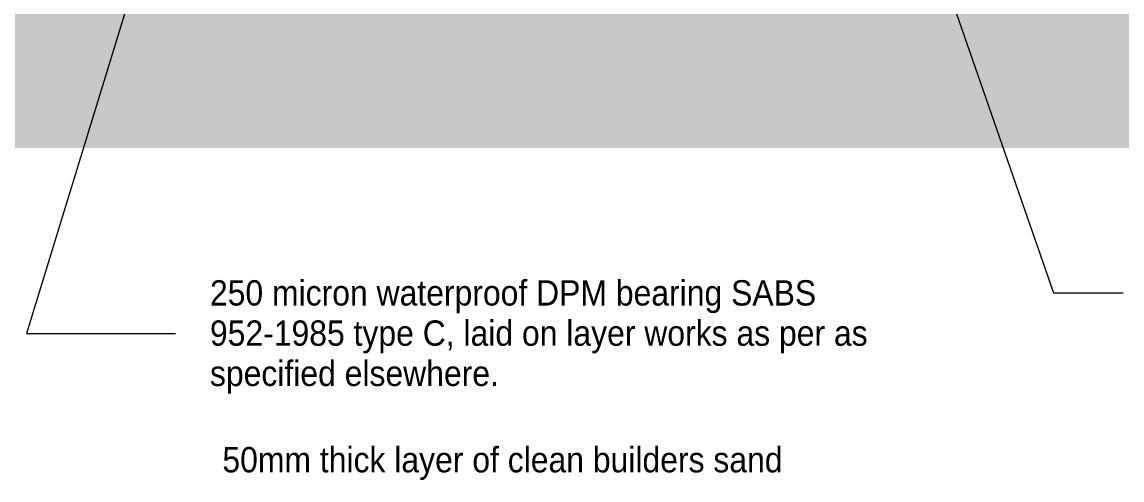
# Model space of a CAD drawing. Header units: millimetres. Extents: x -12186 to 152825, y -4386 to 9463.
# Drawn here: x 136413 to 142917, y -3836 to -1125 of the extents above; entities that cross this region are included whole.
import ezdxf

# ---------------------------------------------------------------- set-up
doc = ezdxf.new("R2010")
doc.units = ezdxf.units.MM
doc.layers.add('A-DETL-GENF', color=92, linetype='Continuous', lineweight=5)
doc.layers.add('G-ANNO-TEXT', color=231, linetype='Continuous', lineweight=5)
doc.styles.add('Arial_4', font='arial.ttf', dxfattribs={"width": 0.9, "height": 150})

msp = doc.modelspace()

# ---------------------------------------------------------------- hatches: boundary and pattern name
at = {"layer": 'A-DETL-GENF'}
h = msp.add_hatch(dxfattribs=at)
h.set_pattern_fill('FP_158', color=135, style=0, pattern_type=2)
h.set_pattern_definition([(45, (136520.14, 5751.3), (0, 424.264), [300, -300]), (45, (136449.64, 5821.8), (0, 424.264), [300, -300]), (45, (136378.64, 5892.8), (0, 424.264), [300, -300]), (135, (136803.14, 5963.3), (-424.264, 3e-14), [300, -300]), (135, (136873.64, 6033.8), (-424.264, 3e-14), [300, -300]), (135, (136944.64, 6104.8), (-424.264, 3e-14), [300, -300])])
h.paths.add_polyline_path([(120864.7, -1870.7), (149466.2, -1870.7), (149466.2, -5.8), (144422, -155.3), (144422, -255.3), (142916.7, -175), (142916.7, -680), (143231.7, -680), (143231.7, -980), (142331.7, -980), (142331.7, -680), (142646.7, -680), (142646.7, -285), (131735.7, -285), (131735.7, -680), (132050.7, -680), (132050.7, -980), (131150.7, -980), (131150.7, -680), (131465.7, -680), (131465.7, -285), (129433.7, -285), (129433.7, -680), (129764.7, -680), (129764.7, -980), (128864.7, -980), (128864.7, -680), (129179.7, -680), (129179.7, -285.6), (128015.1, -800), (120864.7, -800), (120864.7, -1112)])

# ---------------------------------------------------------------- linework, layer by layer
at = {"layer": 'G-ANNO-TEXT', "color": 7}
for p, q in [((137358.2, 29.7), (136438.6, -2969)), ((141584.2, -59.8), (142512.1, -2728.3)), ((142512.1, -2728.3), (142923.4, -2728.3)), ((136438.6, -2969), (137320.7, -2969))]:
    msp.add_line(p, q, dxfattribs=at)

# ---------------------------------------------------------------- texts
at = {"layer": 'G-ANNO-TEXT', "color": 7, "insert": (137597.5, -3640.7), "char_height": 150, "width": 4018.859, "attachment_point": 1, "style": 'Arial_4', "bg_fill": 3, "box_fill_scale": 1.25, "bg_fill_color": 256, "bg_fill_true_color": 13158600, "bg_fill_transparency": 0}
msp.add_mtext('50mm thick layer of clean builders sand', dxfattribs=at)

# ---------------------------------------------------------------- next in the draw order: texts
at = {"layer": 'G-ANNO-TEXT', "color": 7, "insert": (137523.9, -2653.3), "char_height": 150, "width": 4415.695, "attachment_point": 1, "style": 'Arial_4', "bg_fill": 3, "box_fill_scale": 1.25, "bg_fill_color": 256, "bg_fill_true_color": 13158600, "bg_fill_transparency": 0}
msp.add_mtext('250 micron waterproof DPM bearing SABS ', dxfattribs=at)

# ---------------------------------------------------------------- next in the draw order: texts
at = {"layer": 'G-ANNO-TEXT', "color": 7, "insert": (137523.9, -2891.4), "char_height": 150, "width": 4769.239, "attachment_point": 1, "style": 'Arial_4', "bg_fill": 3, "box_fill_scale": 1.25, "bg_fill_color": 256, "bg_fill_true_color": 13158600, "bg_fill_transparency": 0}
msp.add_mtext('952-1985 type C, laid on layer works as per as ', dxfattribs=at)

# ---------------------------------------------------------------- next in the draw order: texts
at = {"layer": 'G-ANNO-TEXT', "color": 7, "insert": (137523.9, -3129.6), "char_height": 150, "width": 2121.265, "attachment_point": 1, "style": 'Arial_4', "bg_fill": 3, "box_fill_scale": 1.25, "bg_fill_color": 256, "bg_fill_true_color": 13158600, "bg_fill_transparency": 0}
msp.add_mtext('specified elsewhere. ', dxfattribs=at)

doc.saveas('drawing.dxf')
